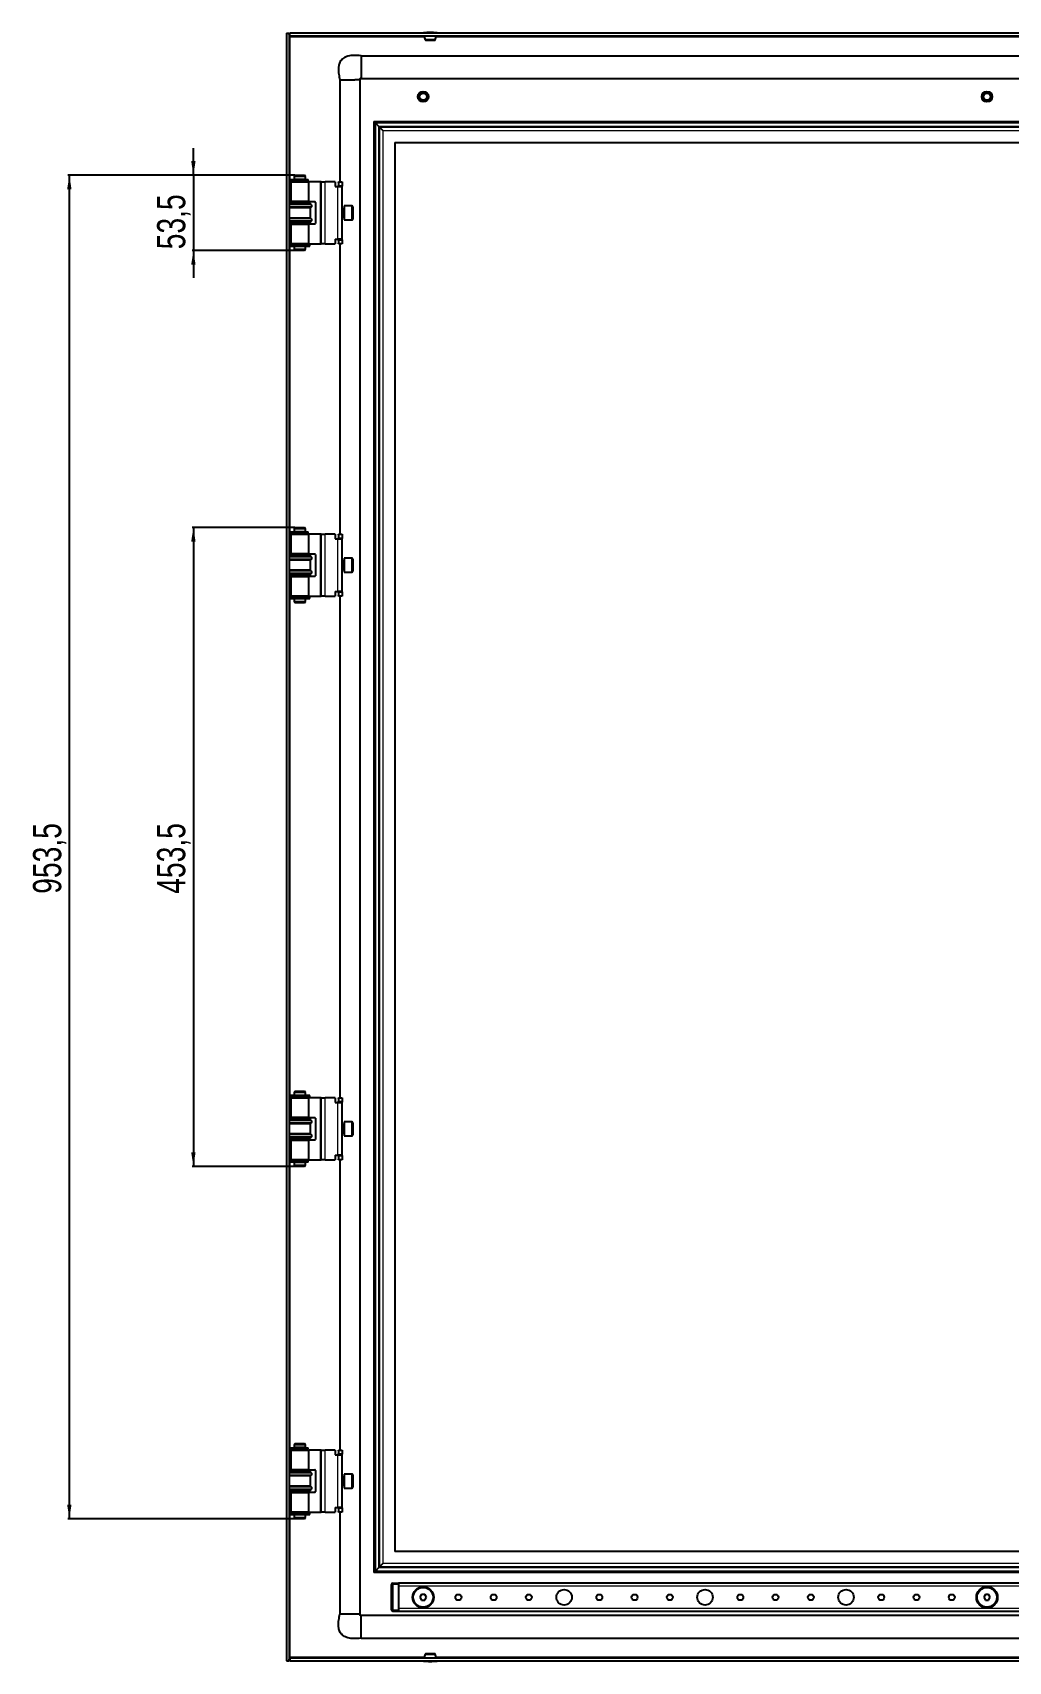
# Model space of a CAD drawing. Header units: millimetres. Extents: x -882 to 1974, y -616 to 978.
# Drawn here: x 606 to 1298, y -375 to 781 of the extents above; entities that cross this region are included whole.
import ezdxf

# ---------------------------------------------------------------- set-up
doc = ezdxf.new("R2010")
doc.units = ezdxf.units.MM
doc.layers.add('FORMAT', color=7, linetype='Continuous')
doc.styles.add('SLDTEXTSTYLE0', font='TXT', dxfattribs={"width": 0.75})
doc.dimstyles.new('SLDDIMSTYLE0', dxfattribs={"dimtxt": 20, "dimasz": 10, "dimexe": 0, "dimexo": 0.0625, "dimgap": 5, "dimtad": 2, "dimdec": 1, "dimrnd": 1e-09, "dimzin": 12, "dimdsep": 46, "dimtxsty": 'SLDTEXTSTYLE0', "dimsah": 1, "dimcen": 0.09, "dimadec": 0, "dimazin": 3, "dimtfac": 1, "dimtofl": 0, "dimtmove": 0, "dimatfit": 3, "dimfxl": 0, "dimfrac": 2, "dimtolj": 1, "dimtzin": 12, "dimarcsym": 0})
doc.dimstyles.new('SLDDIMSTYLE1', dxfattribs={"dimtxt": 20, "dimasz": 10, "dimexe": 0, "dimexo": 0.0625, "dimgap": 5, "dimtad": 2, "dimdec": 1, "dimrnd": 1e-09, "dimzin": 12, "dimdsep": 46, "dimtxsty": 'SLDTEXTSTYLE0', "dimsah": 1, "dimcen": 0.09, "dimadec": 0, "dimazin": 3, "dimtfac": 1, "dimtmove": 0, "dimatfit": 0, "dimfxl": 0, "dimfrac": 2, "dimtolj": 1, "dimtzin": 12, "dimarcsym": 0})

# ---------------------------------------------------------------- blocks, each defined once
blk = doc.blocks.new('_D_6')
at = {"layer": 'FORMAT'}
for p, q in [((791.9, 680.1), (630.9, 680.1)), ((631.9, -273.4), (631.9, 680.1)), ((791.9, -273.4), (630.9, -273.4))]:
    blk.add_line(p, q, dxfattribs=at)
for points in [[(631.9, 680.1), (630.3, 670.1), (633.4, 670.1)], [(631.9, -273.4), (633.4, -263.4), (630.3, -263.4)]]:
    blk.add_solid(points, dxfattribs=at)
at = {"layer": 'FORMAT', "insert": (606.1, 170.1), "char_height": 20, "attachment_point": 1, "rotation": 90, "style": 'SLDTEXTSTYLE0'}
blk.add_mtext('953,5', dxfattribs=at)
blk = doc.blocks.new('_D_7')
at = {"layer": 'FORMAT'}
for p, q in [((719.9, 680.1), (719.9, 699.3)), ((791.9, 680.1), (718.9, 680.1)), ((719.9, 680.1), (719.9, 626.6)), ((791.9, 626.6), (718.9, 626.6)), ((719.9, 626.6), (719.9, 607.3))]:
    blk.add_line(p, q, dxfattribs=at)
for points in [[(719.9, 680.1), (721.4, 690.1), (718.3, 690.1)], [(719.9, 626.6), (718.3, 616.6), (721.4, 616.6)]]:
    blk.add_solid(points, dxfattribs=at)
at = {"layer": 'FORMAT', "insert": (694.1, 627.5), "char_height": 20, "attachment_point": 1, "rotation": 90, "style": 'SLDTEXTSTYLE0'}
blk.add_mtext('53,5', dxfattribs=at)
blk = doc.blocks.new('_D_10')
at = {"layer": 'FORMAT'}
for p, q in [((791.9, 430.1), (718.9, 430.1)), ((719.9, 430.1), (719.9, -23.4)), ((791.9, -23.4), (718.9, -23.4))]:
    blk.add_line(p, q, dxfattribs=at)
for points in [[(719.9, 430.1), (718.3, 420.1), (721.4, 420.1)], [(719.9, -23.4), (721.4, -13.4), (718.3, -13.4)]]:
    blk.add_solid(points, dxfattribs=at)
at = {"layer": 'FORMAT', "insert": (694.1, 170.1), "char_height": 20, "attachment_point": 1, "rotation": 90, "style": 'SLDTEXTSTYLE0'}
blk.add_mtext('453,5', dxfattribs=at)

msp = doc.modelspace()

# ---------------------------------------------------------------- linework, layer by layer
at = {"color": 7, "linetype": 'Continuous', "lineweight": 25}
for p, q in [((785.87, 780.82), (787.87, 780.82)), ((785.87, 780.82), (785.87, -374.18)), ((787.87, 780.82), (787.87, -374.18)), ((788.17, 778.82), (788.17, 780.82)), ((1777.57, 780.82), (788.17, 780.82)), ((1777.57, 778.82), (788.17, 778.82)), ((788.47, 778.22), (788.27, 778.82)), ((887.87, 776.2), (884.28, 776.2)), ((884.77, 775.82), (890.98, 775.82)), ((891.46, 776.2), (887.87, 776.2)), ((838.87, 764.82), (838.87, 748.98)), ((838.87, 764.82), (1726.87, 764.82)), ((823.87, 747.82), (824.85, 747.82)), ((823.87, 747.82), (823.87, 675.32)), ((824.85, 747.82), (827.3, 747.82)), ((827.3, 747.82), (830.87, 747.82)), ((830.87, 747.82), (834.44, 747.82)), ((837.87, 747.82), (837.87, -341.18)), ((838.87, 748.82), (1726.87, 748.82)), ((847.87, 718.32), (848.87, 717.32)), ((847.87, 718.32), (1717.87, 718.32)), ((847.87, 718.32), (847.87, -311.68)), ((848.97, 717.22), (851.28, 714.91)), ((851.28, 714.91), (851.97, 714.22)), ((851.97, 714.22), (854.28, 711.91)), ((862.87, 703.32), (1702.87, 703.32)), ((862.87, 703.32), (862.87, -296.68)), ((788.22, 677.02), (788.22, 676.12)), ((788.22, 677.02), (801.11, 677.02)), ((788.22, 676.12), (801.11, 676.12)), ((788.92, 675.32), (788.92, 661.32)), ((788.92, 675.32), (801.82, 675.32)), ((791.95, 680.07), (791.37, 679.07)), ((791.37, 679.07), (791.37, 677.07)), ((799.37, 679.07), (791.37, 679.07)), ((796.13, 677.07), (791.37, 677.07)), ((791.37, 676.07), (791.37, 675.32)), ((796.13, 676.07), (791.37, 676.07)), ((791.87, 677.07), (791.87, 677.02)), ((791.87, 676.12), (791.87, 676.07)), ((791.95, 680.07), (798.8, 680.07)), ((799.37, 677.07), (796.13, 677.07)), ((799.37, 676.07), (796.13, 676.07)), ((799.37, 679.07), (798.8, 680.07)), ((798.87, 677.02), (798.87, 677.07)), ((798.87, 676.07), (798.87, 676.12)), ((799.37, 677.07), (799.37, 679.07)), ((799.37, 675.32), (799.37, 676.07)), ((801.11, 677.02), (801.2, 677.02)), ((801.11, 676.12), (801.2, 676.12)), ((801.2, 676.12), (801.2, 677.02)), ((801.2, 677.02), (801.41, 677.02)), ((801.2, 676.12), (801.41, 676.12)), ((801.41, 676.12), (801.41, 677.02)), ((801.82, 661.32), (801.82, 675.32)), ((809.92, 675.32), (801.82, 675.32)), ((810.42, 675.32), (809.92, 675.32)), ((810.42, 675.32), (813.42, 675.32)), ((810.42, 631.32), (810.42, 675.32)), ((820.42, 675.32), (813.42, 675.32)), ((820.42, 675.32), (820.42, 672.02)), ((820.42, 672.02), (822.42, 672.02)), ((822.42, 672.02), (825.42, 672.02)), ((822.92, 675.32), (825.42, 675.32)), ((822.92, 674.82), (822.92, 675.32)), ((822.92, 674.82), (822.92, 672.82)), ((822.92, 672.32), (822.92, 672.82)), ((825.42, 672.32), (822.92, 672.32)), ((822.92, 672.32), (822.92, 672.02)), ((825.42, 675.32), (825.42, 674.82)), ((825.42, 674.82), (825.42, 672.82)), ((825.42, 672.82), (825.42, 672.32)), ((825.42, 672.02), (825.42, 672.32)), ((825.42, 634.62), (825.42, 672.02)), ((787.87, 660.32), (802.87, 660.32)), ((802.87, 659.72), (787.87, 659.72)), ((801.82, 661.32), (788.92, 661.32)), ((791.37, 661.32), (791.37, 660.32)), ((799.37, 660.32), (799.37, 661.32)), ((801.82, 661.32), (805.92, 661.32)), ((802.87, 659.72), (802.87, 660.32)), ((803.57, 659.03), (802.87, 659.72)), ((806.42, 660.82), (806.42, 645.82)), ((802.87, 656.92), (787.87, 656.92)), ((802.87, 649.72), (787.87, 649.72)), ((802.87, 656.92), (803.57, 657.6)), ((802.87, 649.72), (802.87, 656.92)), ((803.57, 649.03), (802.87, 649.72)), ((802.87, 646.92), (803.57, 647.6)), ((826.67, 656.32), (825.42, 656.32)), ((825.42, 650.32), (826.67, 650.32)), ((832.32, 658.32), (826.92, 658.32)), ((826.92, 658.32), (826.92, 648.32)), ((826.92, 648.32), (832.32, 648.32)), ((832.92, 657.72), (832.92, 648.92)), ((802.87, 646.92), (787.87, 646.92)), ((787.87, 646.32), (802.87, 646.32)), ((788.92, 645.32), (788.92, 631.32)), ((788.92, 645.32), (801.82, 645.32)), ((791.37, 646.32), (791.37, 645.32)), ((799.37, 645.32), (799.37, 646.32)), ((801.82, 631.32), (801.82, 645.32)), ((805.92, 645.32), (801.82, 645.32)), ((802.87, 646.32), (802.87, 646.92)), ((788.22, 630.52), (788.22, 629.62)), ((788.22, 630.52), (802.52, 630.52)), ((788.22, 629.62), (802.52, 629.62)), ((801.82, 631.32), (788.92, 631.32)), ((791.37, 631.32), (791.37, 630.57)), ((796.13, 630.57), (791.37, 630.57)), ((791.37, 629.57), (791.37, 627.57)), ((796.13, 629.57), (791.37, 629.57)), ((791.37, 627.57), (791.95, 626.57)), ((791.37, 627.57), (796.13, 627.57)), ((791.87, 630.57), (791.87, 630.52)), ((791.87, 629.62), (791.87, 629.57)), ((796.02, 626.57), (791.95, 626.57)), ((798.8, 626.57), (796.02, 626.57)), ((799.37, 630.57), (796.13, 630.57)), ((799.37, 629.57), (796.13, 629.57)), ((796.13, 627.57), (799.37, 627.57)), ((798.8, 626.57), (799.37, 627.57)), ((798.87, 630.52), (798.87, 630.57)), ((798.87, 629.57), (798.87, 629.62)), ((799.37, 630.57), (799.37, 631.32)), ((799.37, 627.57), (799.37, 629.57)), ((801.82, 631.32), (809.92, 631.32)), ((802.52, 629.62), (802.52, 630.52)), ((809.92, 631.32), (810.42, 631.32)), ((813.42, 631.32), (810.42, 631.32)), ((813.42, 631.32), (820.42, 631.32)), ((820.42, 634.62), (822.42, 634.62)), ((820.42, 634.62), (820.42, 631.32)), ((825.42, 634.62), (822.42, 634.62)), ((822.92, 634.62), (822.92, 634.32)), ((822.92, 634.32), (825.42, 634.32)), ((822.92, 633.82), (822.92, 634.32)), ((822.92, 633.82), (822.92, 631.82)), ((822.92, 631.32), (822.92, 631.82)), ((825.42, 631.32), (822.92, 631.32)), ((823.87, 631.32), (823.87, 425.32)), ((825.42, 634.32), (825.42, 634.62)), ((825.42, 634.32), (825.42, 633.82)), ((825.42, 633.82), (825.42, 631.82)), ((825.42, 631.82), (825.42, 631.32)), ((791.95, 430.07), (791.37, 429.07)), ((791.37, 429.07), (791.37, 427.07)), ((799.37, 429.07), (791.37, 429.07)), ((791.95, 430.07), (798.8, 430.07)), ((799.37, 429.07), (798.8, 430.07)), ((799.37, 427.07), (799.37, 429.07)), ((788.22, 427.02), (788.22, 426.12)), ((788.22, 427.02), (801.11, 427.02)), ((788.22, 426.12), (801.11, 426.12)), ((788.92, 425.32), (788.92, 411.32)), ((788.92, 425.32), (801.82, 425.32)), ((796.13, 427.07), (791.37, 427.07)), ((791.37, 426.07), (791.37, 425.32)), ((796.13, 426.07), (791.37, 426.07)), ((791.87, 427.07), (791.87, 427.02)), ((791.87, 426.12), (791.87, 426.07)), ((799.37, 427.07), (796.13, 427.07)), ((799.37, 426.07), (796.13, 426.07)), ((798.87, 427.02), (798.87, 427.07)), ((798.87, 426.07), (798.87, 426.12)), ((799.37, 425.32), (799.37, 426.07)), ((801.11, 427.02), (801.2, 427.02)), ((801.11, 426.12), (801.2, 426.12)), ((801.2, 426.12), (801.2, 427.02)), ((801.2, 427.02), (801.41, 427.02)), ((801.2, 426.12), (801.41, 426.12)), ((801.41, 426.12), (801.41, 427.02)), ((801.82, 411.32), (801.82, 425.32)), ((809.92, 425.32), (801.82, 425.32)), ((810.42, 425.32), (809.92, 425.32)), ((810.42, 425.32), (813.42, 425.32)), ((810.42, 381.32), (810.42, 425.32)), ((820.42, 425.32), (813.42, 425.32)), ((820.42, 425.32), (820.42, 422.02)), ((820.42, 422.02), (822.42, 422.02)), ((822.42, 422.02), (825.42, 422.02)), ((822.92, 425.32), (825.42, 425.32)), ((822.92, 424.82), (822.92, 425.32)), ((822.92, 424.82), (822.92, 422.82)), ((822.92, 422.32), (822.92, 422.82)), ((825.42, 422.32), (822.92, 422.32)), ((822.92, 422.32), (822.92, 422.02)), ((825.42, 425.32), (825.42, 424.82)), ((825.42, 424.82), (825.42, 422.82)), ((825.42, 422.82), (825.42, 422.32)), ((825.42, 422.02), (825.42, 422.32)), ((825.42, 384.62), (825.42, 422.02)), ((787.87, 410.32), (802.87, 410.32)), ((802.87, 409.72), (787.87, 409.72)), ((802.87, 406.92), (787.87, 406.92)), ((801.82, 411.32), (788.92, 411.32)), ((791.37, 411.32), (791.37, 410.32)), ((799.37, 410.32), (799.37, 411.32)), ((801.82, 411.32), (805.92, 411.32)), ((802.87, 409.72), (802.87, 410.32)), ((803.57, 409.03), (802.87, 409.72)), ((802.87, 406.92), (803.57, 407.6)), ((802.87, 399.72), (802.87, 406.92)), ((806.42, 410.82), (806.42, 395.82)), ((826.67, 406.32), (825.42, 406.32)), ((832.32, 408.32), (826.92, 408.32)), ((826.92, 408.32), (826.92, 398.32)), ((832.92, 407.72), (832.92, 398.92)), ((802.87, 399.72), (787.87, 399.72)), ((802.87, 396.92), (787.87, 396.92)), ((787.87, 396.32), (802.87, 396.32)), ((788.92, 395.32), (788.92, 381.32)), ((788.92, 395.32), (801.82, 395.32)), ((791.37, 396.32), (791.37, 395.32)), ((799.37, 395.32), (799.37, 396.32)), ((801.82, 381.32), (801.82, 395.32)), ((805.92, 395.32), (801.82, 395.32)), ((803.57, 399.03), (802.87, 399.72)), ((802.87, 396.92), (803.57, 397.6)), ((802.87, 396.32), (802.87, 396.92)), ((825.42, 400.32), (826.67, 400.32)), ((826.92, 398.32), (832.32, 398.32)), ((820.42, 384.62), (822.42, 384.62)), ((820.42, 384.62), (820.42, 381.32)), ((825.42, 384.62), (822.42, 384.62)), ((822.92, 384.62), (822.92, 384.32)), ((822.92, 384.32), (825.42, 384.32)), ((822.92, 383.82), (822.92, 384.32)), ((822.92, 383.82), (822.92, 381.82)), ((822.92, 381.32), (822.92, 381.82)), ((825.42, 384.32), (825.42, 384.62)), ((825.42, 384.32), (825.42, 383.82)), ((825.42, 383.82), (825.42, 381.82)), ((825.42, 381.82), (825.42, 381.32)), ((788.22, 380.52), (788.22, 379.62)), ((788.22, 380.52), (802.52, 380.52)), ((788.22, 379.62), (802.52, 379.62)), ((801.82, 381.32), (788.92, 381.32)), ((791.37, 381.32), (791.37, 380.57)), ((796.13, 380.57), (791.37, 380.57)), ((791.37, 379.57), (791.37, 377.57)), ((796.13, 379.57), (791.37, 379.57)), ((791.37, 377.57), (791.95, 376.57)), ((791.37, 377.57), (796.13, 377.57)), ((791.87, 380.57), (791.87, 380.52)), ((791.87, 379.62), (791.87, 379.57)), ((796.02, 376.57), (791.95, 376.57)), ((798.8, 376.57), (796.02, 376.57)), ((799.37, 380.57), (796.13, 380.57)), ((799.37, 379.57), (796.13, 379.57)), ((796.13, 377.57), (799.37, 377.57)), ((798.8, 376.57), (799.37, 377.57)), ((798.87, 380.52), (798.87, 380.57)), ((798.87, 379.57), (798.87, 379.62)), ((799.37, 380.57), (799.37, 381.32)), ((799.37, 377.57), (799.37, 379.57)), ((801.82, 381.32), (809.92, 381.32)), ((802.52, 379.62), (802.52, 380.52)), ((809.92, 381.32), (810.42, 381.32)), ((813.42, 381.32), (810.42, 381.32)), ((813.42, 381.32), (820.42, 381.32)), ((825.42, 381.32), (822.92, 381.32)), ((823.87, 381.32), (823.87, 25.32)), ((788.22, 27.02), (788.22, 26.12)), ((802.52, 27.02), (788.22, 27.02)), ((802.52, 26.12), (788.22, 26.12)), ((788.92, 25.32), (788.92, 11.32)), ((788.92, 25.32), (801.82, 25.32)), ((791.95, 30.07), (791.37, 29.07)), ((791.37, 29.07), (791.37, 27.07)), ((799.37, 29.07), (791.37, 29.07)), ((791.37, 27.07), (799.37, 27.07)), ((791.37, 26.07), (791.37, 25.32)), ((791.37, 26.07), (799.37, 26.07)), ((791.87, 27.07), (791.87, 27.02)), ((791.87, 26.12), (791.87, 26.07)), ((791.95, 30.07), (798.8, 30.07)), ((799.37, 29.07), (798.8, 30.07)), ((798.87, 27.02), (798.87, 27.07)), ((798.87, 26.07), (798.87, 26.12)), ((799.37, 27.07), (799.37, 29.07)), ((799.37, 25.32), (799.37, 26.07)), ((801.82, 11.32), (801.82, 25.32)), ((809.92, 25.32), (801.82, 25.32)), ((802.52, 26.12), (802.52, 27.02)), ((810.42, 25.32), (809.92, 25.32)), ((810.42, 25.32), (813.42, 25.32)), ((810.42, -18.68), (810.42, 25.32)), ((820.42, 25.32), (813.42, 25.32)), ((820.42, 25.32), (820.42, 22.02)), ((822.92, 25.32), (825.42, 25.32)), ((822.92, 24.82), (822.92, 25.32)), ((822.92, 24.82), (822.92, 22.82)), ((825.42, 25.32), (825.42, 24.82)), ((825.42, 24.82), (825.42, 22.82)), ((820.42, 22.02), (822.42, 22.02)), ((822.42, 22.02), (825.42, 22.02)), ((822.92, 22.32), (822.92, 22.82)), ((825.42, 22.32), (822.92, 22.32)), ((822.92, 22.32), (822.92, 22.02)), ((825.42, 22.82), (825.42, 22.32)), ((825.42, 22.02), (825.42, 22.32)), ((825.42, -15.38), (825.42, 22.02)), ((787.87, 10.32), (802.87, 10.32)), ((802.87, 9.72), (787.87, 9.72)), ((802.87, 6.92), (787.87, 6.92)), ((801.82, 11.32), (788.92, 11.32)), ((791.37, 11.32), (791.37, 10.32)), ((799.37, 10.32), (799.37, 11.32)), ((801.82, 11.32), (805.92, 11.32)), ((802.87, 9.72), (802.87, 10.32)), ((803.57, 9.03), (802.87, 9.72)), ((802.87, 6.92), (803.57, 7.6)), ((802.87, -0.28), (802.87, 6.92)), ((806.42, 10.82), (806.42, -4.18)), ((826.67, 6.32), (825.42, 6.32)), ((825.42, 0.32), (826.67, 0.32)), ((832.32, 8.32), (826.92, 8.32)), ((826.92, 8.32), (826.92, -1)), ((832.92, 7.72), (832.92, -0.48)), ((802.87, -0.28), (787.87, -0.28)), ((802.87, -3.08), (787.87, -3.08)), ((787.87, -3.68), (802.87, -3.68)), ((788.92, -4.68), (788.92, -18.68)), ((788.92, -4.68), (801.82, -4.68)), ((791.37, -3.68), (791.37, -4.68)), ((799.37, -4.68), (799.37, -3.68)), ((801.82, -18.68), (801.82, -4.68)), ((805.92, -4.68), (801.82, -4.68)), ((803.57, -0.97), (802.87, -0.28)), ((802.87, -3.08), (803.57, -2.4)), ((802.87, -3.68), (802.87, -3.08)), ((826.92, -1), (826.92, -1.68)), ((826.92, -1.68), (832.32, -1.68)), ((832.92, -0.48), (832.92, -1.08)), ((788.22, -19.48), (788.22, -20.38)), ((801.11, -19.48), (788.22, -19.48)), ((801.11, -20.38), (788.22, -20.38)), ((801.82, -18.68), (788.92, -18.68)), ((791.37, -18.68), (791.37, -19.43)), ((791.37, -19.43), (799.37, -19.43)), ((791.37, -20.43), (791.37, -22.43)), ((791.37, -20.43), (799.37, -20.43)), ((791.37, -22.43), (791.95, -23.43)), ((791.37, -22.43), (796.13, -22.43)), ((791.87, -19.43), (791.87, -19.48)), ((791.87, -20.38), (791.87, -20.43)), ((796.13, -22.43), (799.37, -22.43)), ((798.8, -23.43), (799.37, -22.43)), ((798.87, -19.48), (798.87, -19.43)), ((798.87, -20.43), (798.87, -20.38)), ((799.37, -19.43), (799.37, -18.68)), ((799.37, -22.43), (799.37, -20.43)), ((801.2, -19.48), (801.11, -19.48)), ((801.2, -20.38), (801.11, -20.38)), ((801.2, -20.38), (801.2, -19.48)), ((801.41, -19.48), (801.2, -19.48)), ((801.41, -20.38), (801.2, -20.38)), ((801.41, -20.38), (801.41, -19.48)), ((801.82, -18.68), (809.92, -18.68)), ((809.92, -18.68), (810.42, -18.68)), ((813.42, -18.68), (810.42, -18.68)), ((813.42, -18.68), (820.42, -18.68)), ((820.42, -15.38), (822.42, -15.38)), ((820.42, -15.38), (820.42, -18.68)), ((825.42, -15.38), (822.42, -15.38)), ((822.92, -15.38), (822.92, -15.68)), ((822.92, -15.68), (825.42, -15.68)), ((822.92, -16.18), (822.92, -15.68)), ((822.92, -16.18), (822.92, -18.18)), ((822.92, -18.68), (822.92, -18.18)), ((825.42, -18.68), (822.92, -18.68)), ((823.87, -18.68), (823.87, -224.68)), ((825.42, -15.68), (825.42, -15.38)), ((825.42, -15.68), (825.42, -16.18)), ((825.42, -16.18), (825.42, -18.18)), ((825.42, -18.18), (825.42, -18.68)), ((796.02, -23.43), (791.95, -23.43)), ((798.8, -23.43), (796.02, -23.43)), ((788.22, -222.98), (788.22, -223.88)), ((788.22, -222.98), (801.11, -222.98)), ((788.22, -223.88), (801.11, -223.88)), ((788.92, -224.68), (788.92, -238.68)), ((788.92, -224.68), (801.82, -224.68)), ((791.95, -219.93), (791.37, -220.93)), ((791.37, -220.93), (791.37, -222.93)), ((799.37, -220.93), (791.37, -220.93)), ((796.13, -222.93), (791.37, -222.93)), ((791.37, -223.93), (791.37, -224.68)), ((796.13, -223.93), (791.37, -223.93)), ((791.87, -222.93), (791.87, -222.98)), ((791.87, -223.88), (791.87, -223.93)), ((791.95, -219.93), (798.8, -219.93)), ((799.37, -222.93), (796.13, -222.93)), ((799.37, -223.93), (796.13, -223.93)), ((799.37, -220.93), (798.8, -219.93)), ((798.87, -222.98), (798.87, -222.93)), ((798.87, -223.93), (798.87, -223.88)), ((799.37, -222.93), (799.37, -220.93)), ((799.37, -224.68), (799.37, -223.93)), ((801.11, -222.98), (801.2, -222.98)), ((801.11, -223.88), (801.2, -223.88)), ((801.2, -223.88), (801.2, -222.98)), ((801.2, -222.98), (801.41, -222.98)), ((801.2, -223.88), (801.41, -223.88)), ((801.41, -223.88), (801.41, -222.98)), ((801.82, -238.68), (801.82, -224.68)), ((809.92, -224.68), (801.82, -224.68)), ((810.42, -224.68), (809.92, -224.68)), ((810.42, -224.68), (813.42, -224.68)), ((810.42, -268.68), (810.42, -224.68)), ((820.42, -224.68), (813.42, -224.68)), ((820.42, -224.68), (820.42, -227.98)), ((820.42, -227.98), (822.42, -227.98)), ((822.42, -227.98), (825.42, -227.98)), ((822.92, -224.68), (825.42, -224.68)), ((822.92, -225.18), (822.92, -224.68)), ((822.92, -225.18), (822.92, -227.18)), ((822.92, -227.68), (822.92, -227.18)), ((825.42, -227.68), (822.92, -227.68)), ((822.92, -227.68), (822.92, -227.98)), ((825.42, -224.68), (825.42, -225.18)), ((825.42, -225.18), (825.42, -227.18)), ((825.42, -227.18), (825.42, -227.68)), ((825.42, -227.98), (825.42, -227.68)), ((825.42, -265.38), (825.42, -227.98)), ((787.87, -239.68), (802.87, -239.68)), ((802.87, -240.28), (787.87, -240.28)), ((801.82, -238.68), (788.92, -238.68)), ((791.37, -238.68), (791.37, -239.68)), ((799.37, -239.68), (799.37, -238.68)), ((801.82, -238.68), (805.92, -238.68)), ((802.87, -240.28), (802.87, -239.68)), ((803.57, -240.97), (802.87, -240.28)), ((802.87, -243.08), (803.57, -242.4)), ((806.42, -239.18), (806.42, -254.18)), ((832.32, -241.68), (826.92, -241.68)), ((826.92, -241.68), (826.92, -251.68)), ((832.92, -242.28), (832.92, -251.08)), ((802.87, -243.08), (787.87, -243.08)), ((802.87, -250.28), (787.87, -250.28)), ((802.87, -253.08), (787.87, -253.08)), ((787.87, -253.68), (802.87, -253.68)), ((791.37, -253.68), (791.37, -254.68)), ((799.37, -254.68), (799.37, -253.68)), ((802.87, -250.28), (802.87, -243.08)), ((803.57, -250.97), (802.87, -250.28)), ((802.87, -253.08), (803.57, -252.4)), ((802.87, -253.68), (802.87, -253.08)), ((826.67, -243.68), (825.42, -243.68)), ((825.42, -249.68), (826.67, -249.68)), ((826.92, -251.68), (832.32, -251.68)), ((788.92, -254.68), (788.92, -268.68)), ((788.92, -254.68), (801.82, -254.68)), ((801.82, -268.68), (801.82, -254.68)), ((805.92, -254.68), (801.82, -254.68)), ((820.42, -265.38), (822.42, -265.38)), ((820.42, -265.38), (820.42, -268.68)), ((825.42, -265.38), (822.42, -265.38)), ((822.92, -265.38), (822.92, -265.68)), ((822.92, -265.68), (825.42, -265.68)), ((822.92, -266.18), (822.92, -265.68)), ((825.42, -265.68), (825.42, -265.38)), ((825.42, -265.68), (825.42, -266.18)), ((788.22, -269.48), (788.22, -270.38)), ((788.22, -269.48), (802.52, -269.48)), ((788.22, -270.38), (802.52, -270.38)), ((801.82, -268.68), (788.92, -268.68)), ((791.37, -268.68), (791.37, -269.43)), ((796.13, -269.43), (791.37, -269.43)), ((791.37, -270.43), (791.37, -272.43)), ((796.13, -270.43), (791.37, -270.43)), ((791.37, -272.43), (791.95, -273.43)), ((791.37, -272.43), (796.13, -272.43)), ((791.87, -269.43), (791.87, -269.48)), ((791.87, -270.38), (791.87, -270.43)), ((796.02, -273.43), (791.95, -273.43)), ((798.8, -273.43), (796.02, -273.43)), ((799.37, -269.43), (796.13, -269.43)), ((799.37, -270.43), (796.13, -270.43)), ((796.13, -272.43), (799.37, -272.43)), ((798.8, -273.43), (799.37, -272.43)), ((798.87, -269.48), (798.87, -269.43)), ((798.87, -270.43), (798.87, -270.38)), ((799.37, -269.43), (799.37, -268.68)), ((799.37, -272.43), (799.37, -270.43)), ((801.82, -268.68), (809.92, -268.68)), ((802.52, -270.38), (802.52, -269.48)), ((809.92, -268.68), (810.42, -268.68)), ((813.42, -268.68), (810.42, -268.68)), ((813.42, -268.68), (820.42, -268.68)), ((822.92, -266.18), (822.92, -268.18)), ((822.92, -268.68), (822.92, -268.18)), ((825.42, -268.68), (822.92, -268.68)), ((823.87, -268.68), (823.87, -341.18)), ((825.42, -266.18), (825.42, -268.18)), ((825.42, -268.18), (825.42, -268.68)), ((1702.87, -296.68), (862.87, -296.68)), ((848.87, -310.68), (847.87, -311.68)), ((1651.62, -311.68), (847.87, -311.68)), ((851.28, -308.28), (848.97, -310.58)), ((851.97, -307.58), (851.28, -308.28)), ((854.28, -305.28), (851.97, -307.58)), ((860.37, -338.18), (860.37, -320.18)), ((861.37, -319.18), (865.37, -319.18)), ((1645.37, -319.18), (865.37, -319.18)), ((865.37, -319.18), (865.37, -320.18)), ((865.37, -320.18), (865.37, -338.18)), ((865.37, -321.18), (865.37, -337.18)), ((881.72, -327.18), (880.56, -329.18)), ((880.56, -329.18), (881.72, -331.18)), ((884.03, -327.18), (881.72, -327.18)), ((881.72, -331.18), (884.03, -331.18)), ((885.18, -329.18), (884.03, -327.18)), ((884.03, -331.18), (885.18, -329.18)), ((1281.72, -327.18), (1280.56, -329.18)), ((1280.56, -329.18), (1281.72, -331.18)), ((1284.03, -327.18), (1281.72, -327.18)), ((1281.72, -331.18), (1284.03, -331.18)), ((1285.18, -329.18), (1284.03, -327.18)), ((1284.03, -331.18), (1285.18, -329.18)), ((1645.37, -342.18), (838.87, -342.18)), ((865.37, -339.18), (861.37, -339.18)), ((865.37, -338.18), (865.37, -339.18)), ((1645.37, -339.18), (865.37, -339.18)), ((838.87, -358.18), (1726.87, -358.18)), ((884.28, -369.57), (891.46, -369.57)), ((890.98, -369.18), (884.77, -369.18)), ((785.87, -374.18), (787.87, -374.18)), ((788.17, -372.18), (788.17, -374.18)), ((788.17, -372.18), (1777.57, -372.18)), ((788.17, -374.18), (1777.57, -374.18)), ((788.28, -372.18), (788.47, -371.58))]:
    msp.add_line(p, q, dxfattribs=at)
at = {"color": 8, "linetype": 'Continuous', "lineweight": 18}
for p, q in [((788.47, 677.02), (788.47, 778.22)), ((788.47, 778.22), (883.83, 778.22)), ((887.87, 780.94), (883.01, 780.94)), ((887.87, 781.07), (883.12, 781.07)), ((892.62, 781.07), (887.87, 781.07)), ((892.73, 780.94), (887.87, 780.94)), ((891.92, 778.22), (1673.83, 778.22)), ((848.87, 717.32), (1716.87, 717.32)), ((848.87, 717.32), (848.87, -310.68)), ((848.97, 717.22), (848.97, -310.58)), ((848.97, 717.22), (1716.77, 717.22)), ((851.28, 714.91), (1714.47, 714.91)), ((851.28, 714.91), (851.28, -308.28)), ((851.97, 714.22), (1713.77, 714.22)), ((851.97, 714.22), (851.97, -307.58)), ((854.28, 711.91), (1711.47, 711.91)), ((854.28, 711.91), (854.28, -305.28)), ((788.47, 660.32), (788.47, 676.12)), ((801.11, 677.02), (801.11, 676.12)), ((809.92, 675.32), (809.92, 631.32)), ((813.42, 631.32), (813.42, 675.32)), ((822.42, 634.62), (822.42, 672.02)), ((825.42, 674.82), (822.92, 674.82)), ((822.92, 672.82), (825.42, 672.82)), ((803.57, 659.03), (787.87, 659.03)), ((803.57, 657.6), (787.87, 657.6)), ((803.57, 649.03), (787.87, 649.03)), ((803.57, 647.6), (787.87, 647.6)), ((826.67, 655.91), (826.67, 656.32)), ((826.67, 650.32), (826.67, 655.91)), ((832.32, 648.32), (832.32, 658.32)), ((788.47, 630.52), (788.47, 646.32)), ((788.47, 427.02), (788.47, 629.62)), ((825.42, 633.82), (822.92, 633.82)), ((822.92, 631.82), (825.42, 631.82)), ((788.47, 410.32), (788.47, 426.12)), ((801.11, 427.02), (801.11, 426.12)), ((809.92, 425.32), (809.92, 381.32)), ((813.42, 381.32), (813.42, 425.32)), ((822.42, 384.62), (822.42, 422.02)), ((825.42, 424.82), (822.92, 424.82)), ((822.92, 422.82), (825.42, 422.82)), ((803.57, 409.03), (787.87, 409.03)), ((803.57, 407.6), (787.87, 407.6)), ((826.67, 405.91), (826.67, 406.32)), ((826.67, 400.32), (826.67, 405.91)), ((832.32, 398.32), (832.32, 408.32)), ((803.57, 399.03), (787.87, 399.03)), ((803.57, 397.6), (787.87, 397.6)), ((788.47, 380.52), (788.47, 396.32)), ((825.42, 383.82), (822.92, 383.82)), ((822.92, 381.82), (825.42, 381.82)), ((788.47, 27.02), (788.47, 379.62)), ((788.47, 10.32), (788.47, 26.12)), ((809.92, 25.32), (809.92, -18.68)), ((813.42, -18.68), (813.42, 25.32)), ((825.42, 24.82), (822.92, 24.82)), ((822.42, -15.38), (822.42, 22.02)), ((822.92, 22.82), (825.42, 22.82)), ((803.57, 9.03), (787.87, 9.03)), ((803.57, 7.6), (787.87, 7.6)), ((826.67, 0.32), (826.67, 6.32)), ((832.32, -1), (832.32, 8.32)), ((803.57, -0.97), (787.87, -0.97)), ((803.57, -2.4), (787.87, -2.4)), ((788.47, -19.48), (788.47, -3.68)), ((832.32, -1.68), (832.32, -1)), ((788.47, -222.98), (788.47, -20.38)), ((801.11, -20.38), (801.11, -19.48)), ((825.42, -16.18), (822.92, -16.18)), ((822.92, -18.18), (825.42, -18.18)), ((788.47, -239.68), (788.47, -223.88)), ((801.11, -222.98), (801.11, -223.88)), ((809.92, -224.68), (809.92, -268.68)), ((813.42, -268.68), (813.42, -224.68)), ((822.42, -265.38), (822.42, -227.98)), ((825.42, -225.18), (822.92, -225.18)), ((822.92, -227.18), (825.42, -227.18)), ((803.57, -240.97), (787.87, -240.97)), ((803.57, -242.4), (787.87, -242.4)), ((832.32, -251.68), (832.32, -241.68)), ((803.57, -250.97), (787.87, -250.97)), ((803.57, -252.4), (787.87, -252.4)), ((788.47, -269.48), (788.47, -253.68)), ((826.67, -244.09), (826.67, -243.68)), ((826.67, -249.68), (826.67, -244.09)), ((788.47, -371.58), (788.47, -270.38)), ((825.42, -266.18), (822.92, -266.18)), ((822.92, -268.18), (825.42, -268.18)), ((1651.62, -310.68), (848.87, -310.68)), ((1651.62, -310.58), (848.97, -310.58)), ((1651.62, -308.28), (851.28, -308.28)), ((1651.62, -307.58), (851.97, -307.58)), ((1711.47, -305.28), (854.28, -305.28)), ((860.37, -320.18), (861.37, -320.18)), ((861.37, -320.18), (861.37, -319.18)), ((861.37, -320.18), (861.37, -338.18)), ((865.37, -320.18), (861.37, -320.18)), ((1645.37, -321.18), (865.37, -321.18)), ((860.37, -338.18), (861.37, -338.18)), ((861.37, -338.18), (865.37, -338.18)), ((861.37, -339.18), (861.37, -338.18)), ((1645.37, -337.18), (865.37, -337.18)), ((883.83, -371.58), (788.47, -371.58)), ((883.01, -374.31), (892.73, -374.31)), ((883.12, -374.43), (892.62, -374.43)), ((1673.83, -371.58), (891.92, -371.58))]:
    msp.add_line(p, q, dxfattribs=at)
at = {"color": 7, "linetype": 'Continuous', "lineweight": 25}
for centre, radius in [((882.87, 735.82), 3.75), ((882.87, 735.82), 3), ((882.87, 735.82), 2.5), ((1282.87, 735.82), 3.75), ((1282.87, 735.82), 3), ((1282.87, 735.82), 2.5), ((882.87, -329.18), 7.5), ((882.87, -329.18), 7), ((1282.87, -329.18), 7.5), ((1282.87, -329.18), 7), ((907.87, -329.18), 2.1), ((932.87, -329.18), 2.1), ((957.87, -329.18), 2.1), ((982.87, -329.18), 5.5), ((1007.87, -329.18), 2.1), ((1032.87, -329.18), 2.1), ((1057.87, -329.18), 2.1), ((1082.87, -329.18), 5.5), ((1107.87, -329.18), 2.1), ((1132.87, -329.18), 2.1), ((1157.87, -329.18), 2.1), ((1182.87, -329.18), 5.5), ((1207.87, -329.18), 2.1), ((1232.87, -329.18), 2.1), ((1257.87, -329.18), 2.1)]:
    msp.add_circle(centre, radius, dxfattribs=at)
for centre, radius, start, end in [((883.14, 780.94), 0.126, 96.02558, 180), ((908.78, 780.88), 25.77, 179.86102, 180.13898), ((887.87, 736.07), 45.25, 90.0016, 96.02558), ((889.99, 778.55), 6.18, 177.53422, 202.36543), ((884.77, 776.32), 0.5, 193.38346, 270), ((887.87, 736.07), 45.25, 83.97442, 89.9984), ((890.98, 776.32), 0.5, 270, 346.61654), ((885.75, 778.55), 6.18, 337.63457, 2.46578), ((892.61, 780.94), 0.126, 0, 83.97442), ((866.97, 780.88), 25.77, 359.86102, 0.13898), ((802.87, 658.32), 1, 314.427, 45.573), ((805.92, 660.82), 0.5, 0, 90), ((802.87, 648.32), 1, 314.427, 45.573), ((826.67, 656.57), 0.25, 270, 0), ((826.67, 650.07), 0.25, 0, 90), ((832.32, 657.72), 0.6, 0, 90), ((832.32, 648.92), 0.6, 270, 0), ((805.92, 645.82), 0.5, 270, 0), ((802.87, 408.32), 1, 314.427, 45.573), ((805.92, 410.82), 0.5, 0, 90), ((826.67, 406.57), 0.25, 270, 0), ((832.32, 407.72), 0.6, 360, 90), ((802.87, 398.32), 1, 314.427, 45.573), ((805.92, 395.82), 0.5, 270, 0), ((826.67, 400.07), 0.25, 360, 90), ((832.32, 398.92), 0.6, 270, 0), ((802.87, 8.32), 1, 314.427, 45.573), ((805.92, 10.82), 0.5, 0, 90), ((826.67, 6.57), 0.25, 270, 0), ((826.67, 0.07), 0.25, 360, 90), ((832.32, 7.72), 0.6, 360, 90), ((802.87, -1.68), 1, 314.427, 45.573), ((805.92, -4.18), 0.5, 270, 0), ((832.32, -1.08), 0.6, 270, 0), ((802.87, -241.68), 1, 314.427, 45.573), ((805.92, -239.18), 0.5, 0, 90), ((832.32, -242.28), 0.6, 360, 90), ((802.87, -251.68), 1, 314.427, 45.573), ((805.92, -254.18), 0.5, 270, 0), ((826.67, -243.43), 0.25, 270, 0), ((826.67, -249.93), 0.25, 0, 90), ((832.32, -251.08), 0.6, 270, 0), ((861.37, -320.18), 1, 90, 180), ((861.37, -338.18), 1, 180, 270), ((889.99, -371.92), 6.18, 157.63457, 182.46578), ((884.77, -369.68), 0.5, 90, 166.61654), ((890.98, -369.68), 0.5, 13.38346, 90), ((885.75, -371.92), 6.18, 357.53422, 22.36543), ((908.78, -374.25), 25.77, 179.86102, 180.13898), ((883.14, -374.31), 0.126, 180, 263.97442), ((887.87, -329.43), 45.25, 263.97442, 269.9984), ((887.87, -329.43), 45.25, 270.0016, 276.02558), ((892.61, -374.31), 0.126, 276.02558, 0), ((866.97, -374.25), 25.77, 359.86102, 0.13898)]:
    msp.add_arc(centre, radius, start, end, dxfattribs=at)
for points, knots in [([(788.17, 779.11), (788.15, 779.19), (788.03, 779.52), (787.91, 780.08), (787.89, 780.57), (787.87, 780.82)], [0, 0, 0, 0, 0.1417423, 0.5662026, 1, 1, 1, 1]), ([(788.17, 778.82), (788.22, 778.82), (788.27, 778.75), (788.37, 778.53), (788.42, 778.37), (788.47, 778.22)], [0, 0, 0, 0, 0.5, 0.5, 1, 1, 1, 1]), ([(838.87, 764.82), (837.15, 764.98), (834.01, 765.29), (829.68, 764.77), (826.25, 763.35), (824.03, 761.03), (822.95, 758.26), (822.63, 755.21), (822.92, 751.65), (823.54, 749.16), (823.87, 747.82)], [0, 0, 0, 0, 0.1767131, 0.3209108, 0.4403077, 0.5483696, 0.6373998, 0.7388783, 0.8585434, 1, 1, 1, 1]), ([(837.76, 747.82), (837.73, 747.82), (837.65, 747.82), (837.19, 747.82), (836.9, 747.82)], [0, 0, 0, 0, 0.3567269, 1, 1, 1, 1]), ([(837.84, 747.82), (837.85, 747.95), (837.88, 748.2), (838.01, 748.39), (838.13, 748.49), (838.18, 748.59), (838.2, 748.66), (838.22, 748.72), (838.23, 748.75), (838.25, 748.79), (838.29, 748.84), (838.34, 748.89), (838.46, 748.95), (838.65, 748.99), (838.79, 748.98), (838.87, 748.98)], [0, 0, 0, 0, 0.2334106, 0.4185463, 0.54935079, 0.5950261, 0.63132873, 0.64711127, 0.66199437, 0.67663921, 0.69174193, 0.72556265, 0.76679354, 0.87262735, 1, 1, 1, 1]), ([(837.87, 747.82), (838.02, 748.04), (838.29, 748.45), (838.7, 748.7), (838.87, 748.82)], [0, 0, 0, 0, 0.5615605, 1, 1, 1, 1]), ([(838.87, -358.18), (837.15, -358.35), (834.01, -358.65), (829.68, -358.14), (826.25, -356.71), (824.03, -354.4), (822.95, -351.63), (822.63, -348.58), (822.92, -345.02), (823.54, -342.53), (823.87, -341.18)], [0, 0, 0, 0, 0.1767131, 0.3209108, 0.4403077, 0.5483696, 0.6373998, 0.7388783, 0.8585434, 1, 1, 1, 1]), ([(837.76, -341.18), (837.73, -341.18), (837.64, -341.18), (837.19, -341.18), (836.9, -341.18)], [0, 0, 0, 0, 0.3508613, 1, 1, 1, 1]), ([(838.87, -342.35), (838.77, -342.33), (838.64, -342.31), (838.48, -342.24), (838.4, -342.19), (838.34, -342.12), (838.3, -342.05), (838.27, -341.98), (838.2, -341.81), (838.03, -341.72), (837.88, -341.5), (837.85, -341.29), (837.84, -341.18)], [0, 0, 0, 0, 0.146823, 0.2020406, 0.2476428, 0.2869104, 0.3235687, 0.3607849, 0.4008302, 0.6285129, 0.7943203, 1, 1, 1, 1]), ([(837.87, -341.18), (838.02, -341.41), (838.29, -341.81), (838.7, -342.07), (838.87, -342.18)], [0, 0, 0, 0, 0.5615605, 1, 1, 1, 1]), ([(838.87, -358.18), (838.87, -358.06), (838.87, -357.82), (838.87, -355.97), (838.87, -353.33), (838.87, -350.19), (838.87, -347.03), (838.87, -344.42), (838.87, -342.79), (838.87, -342.58), (838.87, -342.51)], [0, 0, 0, 0, 0.1338561, 0.2677122, 0.4015683, 0.5354244, 0.6692805, 0.8031366, 0.9369927, 1, 1, 1, 1]), ([(787.87, -374.18), (787.9, -373.75), (787.93, -373.19), (788.13, -372.63), (788.17, -372.5)], [0, 0, 0, 0, 0.7734591, 1, 1, 1, 1]), ([(788.47, -371.58), (788.42, -371.74), (788.37, -371.9), (788.27, -372.12), (788.22, -372.18), (788.17, -372.18)], [0, 0, 0, 0, 0.5, 0.5, 1, 1, 1, 1])]:
    msp.add_open_spline(points, degree=3, knots=knots, dxfattribs=at)
for points in [[(836.9, 747.82), (836.56, 747.82), (835.9, 747.82), (834.93, 747.82), (834.44, 747.82)], [(824.85, -341.18), (824.57, -341.18), (824, -341.18), (823.92, -341.18), (823.87, -341.18)], [(827.3, -341.18), (826.82, -341.18), (825.85, -341.18), (825.18, -341.18), (824.85, -341.18)], [(830.87, -341.18), (830.25, -341.18), (828.99, -341.18), (827.87, -341.18), (827.3, -341.18)], [(834.44, -341.18), (833.88, -341.18), (832.76, -341.18), (831.5, -341.18), (830.87, -341.18)], [(836.9, -341.18), (836.56, -341.18), (835.9, -341.18), (834.93, -341.18), (834.44, -341.18)]]:
    msp.add_open_spline(points, degree=3, dxfattribs=at)

# ---------------------------------------------------------------- dimensions: what is measured, and where the dimension line sits
at = {"layer": 'FORMAT'}
for base, p1, p2, dimstyle, picture, middle in [((719.87, 626.57), (791.95, 680.07), (791.95, 626.57), 'SLDDIMSTYLE1', '_D_7', (719.87, 653.32)), ((631.87, 680.07), (791.95, -273.43), (791.95, 680.07), 'SLDDIMSTYLE0', '_D_6', (631.87, 203.32)), ((719.87, -23.43), (791.95, 430.07), (791.95, -23.43), 'SLDDIMSTYLE0', '_D_10', (719.87, 203.32))]:
    dim = msp.add_linear_dim(base=base, p1=p1, p2=p2, angle=90, dimstyle=dimstyle, dxfattribs=at)
    dim.commit()
    dim.dimension.update_dxf_attribs({"geometry": picture, "text_midpoint": middle, "dimtype": 160})

doc.saveas('drawing.dxf')
